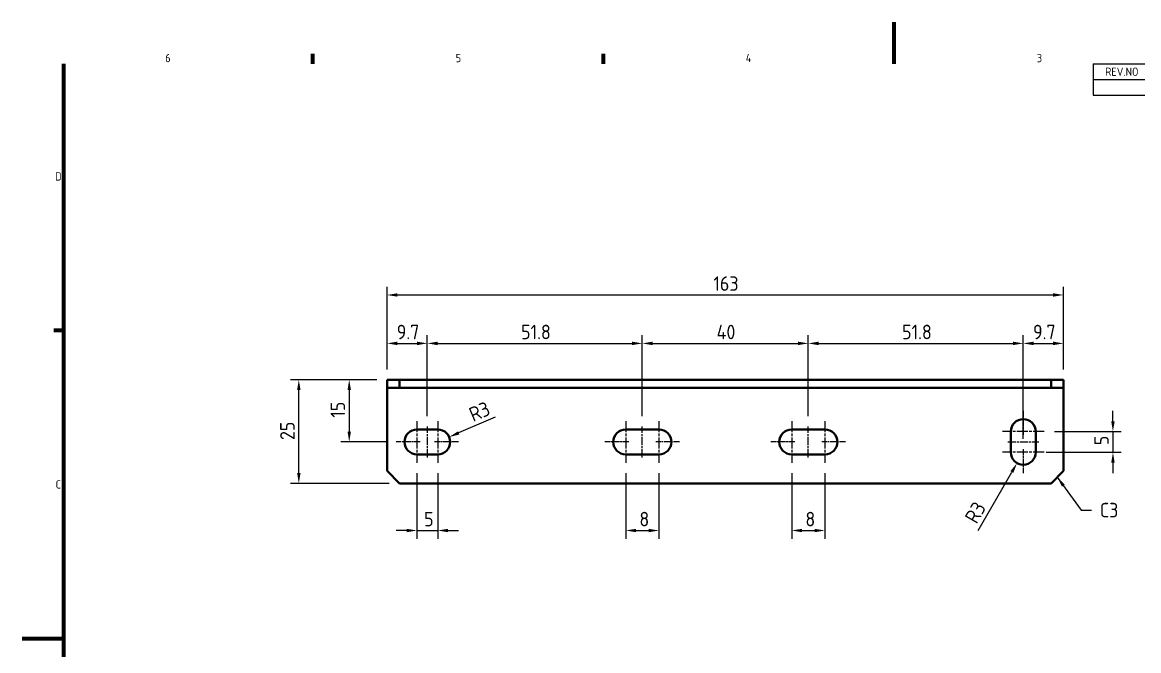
# Model space of a CAD drawing. Header units: millimetres. Extents: x 0 to 420, y 0 to 297.
# Drawn here: x 0 to 269, y 145.5 to 297 of the extents above; entities that cross this region are included whole.
import ezdxf

# ---------------------------------------------------------------- set-up
doc = ezdxf.new("R2010")
doc.units = ezdxf.units.MM
doc.linetypes.add('CHAIN', pattern=[0.3543, 0.2362, -0.0295, 0.0591, -0.0295])
doc.layers.get('0').update_dxf_attribs({"color": 3, "lineweight": 25})
for name, color, linetype, lineweight in [('가시적인 것(ISO)', 3, 'Continuous', 40), ('경계(ISO)', 7, 'Continuous', 70), ('기호(ISO)', 7, 'Continuous', 25), ('중심 표식(ISO)', 7, 'Continuous', 25), ('중심선(ISO)', 7, 'Continuous', 25), ('치수(ISO)', 7, 'Continuous', 25)]:
    doc.layers.add(name, color=color, linetype=linetype, lineweight=lineweight)
doc.styles.add('문자 텍스트_PSTEK_POSCO', font='isocp.shx')
doc.styles.add('치수 텍스트_PSTEK_POSCO', font='isocp.shx')
doc.dimstyles.new('치수_PSTEK_POSCO', dxfattribs={"dimtxt": 3.5, "dimasz": 2.5, "dimexe": 2, "dimexo": 2.5, "dimgap": 1, "dimtad": 1, "dimrnd": 1e-08, "dimdsep": 46, "dimtxsty": '치수 텍스트_PSTEK_POSCO', "dimcen": 0.09, "dimdle": 10, "dimclrd": 7, "dimclre": 7, "dimclrt": 2, "dimadec": 1, "dimazin": 2, "dimtfac": 1, "dimtmove": 0, "dimatfit": 3, "dimfxl": 0, "dimtolj": 1, "dimlwd": -1, "dimlwe": -1, "dimarcsym": 0})
doc.dimstyles.new('치수_PSTEK_POSCO$7', dxfattribs={"dimtxt": 3.5, "dimasz": 2.5, "dimexe": 2, "dimexo": 2.5, "dimgap": 1, "dimtad": 1, "dimrnd": 1e-08, "dimdsep": 46, "dimtxsty": '치수 텍스트_PSTEK_POSCO', "dimcen": 0.09, "dimdle": 10, "dimclrd": 7, "dimclre": 7, "dimclrt": 2, "dimadec": 1, "dimazin": 2, "dimtfac": 1, "dimtmove": 0, "dimatfit": 3, "dimfxl": 0, "dimtolj": 1, "dimlwd": -1, "dimlwe": -1, "dimarcsym": 0})

# ---------------------------------------------------------------- blocks, each defined once
blk = doc.blocks.new('경계 Default Border')
at = {"layer": '경계(ISO)'}
for p, q in [((70, 287), (70, 289.4)), ((140, 287), (140, 289.4)), ((10, 222.75), (7.6, 222.75))]:
    blk.add_line(p, q, dxfattribs=at)
at = {"layer": '경계(ISO)', "flags": 128}
for points in [[(210, 297), (210, 287)], [(10, 10), (10, 287)], [(0, 148.5), (10, 148.5)]]:
    blk.add_lwpolyline(points, dxfattribs=at)
at = {"layer": '경계(ISO)', "color": 2, "char_height": 2, "attachment_point": 7, "style": '문자 텍스트_PSTEK_POSCO'}
for s, insert in [('6', (34.43, 287.38)), ('5', (104.43, 287.38)), ('4', (174.32, 287.4)), ('3', (244.45, 287.38)), ('D', (7.92, 258.86)), ('C', (8.03, 184.61))]:
    blk.add_mtext(s, dxfattribs=dict(at, insert=insert))
blk = doc.blocks.new('리비전 내역')
at = {"layer": '기호(ISO)'}
for p, q in [((258, 287), (410, 287)), ((258, 287), (258, 283.22)), ((273, 287), (273, 283.22)), ((288, 287), (288, 283.22)), ((365, 287), (365, 283.22)), ((380, 287), (380, 283.22)), ((395, 287), (395, 283.22)), ((410, 287), (410, 283.22)), ((258, 283.22), (410, 283.22)), ((258, 283.22), (258, 279.44)), ((273, 283.22), (273, 279.44)), ((288, 283.22), (288, 279.44)), ((365, 283.22), (365, 279.44)), ((380, 283.22), (380, 279.44)), ((395, 283.22), (395, 279.44)), ((410, 283.22), (410, 279.44)), ((258, 279.44), (410, 279.44))]:
    blk.add_line(p, q, dxfattribs=at)
at = {"layer": '기호(ISO)', "color": 2, "char_height": 2, "attachment_point": 7, "style": '문자 텍스트_PSTEK_POSCO'}
for s, insert in [('REV.NO', (260.93, 284.09)), ('DATE', (277.15, 284.09)), ('DESCRIPTION OF REVISION', (309.71, 284.09)), ('DRA.BY', (367.68, 284.09)), ('CH.BY', (383.79, 284.09)), ('APP.BY', (397.68, 284.09))]:
    blk.add_mtext(s, dxfattribs=dict(at, insert=insert))
blk = doc.blocks.new('*D22')
at = {"layer": 'Defpoints', "color": 0}
for p in [(97.59, 219.6), (87.89, 210.85), (97.59, 199.6)]:
    blk.add_point(p, dxfattribs=at)
at = {"layer": '치수(ISO)', "color": 7}
for p, q in [((87.89, 213.35), (87.89, 221.6)), ((97.59, 202.1), (97.59, 221.6)), ((90.39, 219.6), (95.09, 219.6))]:
    blk.add_line(p, q, dxfattribs=at)
for points in [[(90.39, 220.02), (90.39, 219.18), (87.89, 219.6)], [(95.09, 220.02), (95.09, 219.18), (97.59, 219.6)]]:
    blk.add_solid(points, dxfattribs=at)
at = {"layer": '치수(ISO)', "color": 2, "insert": (90.21, 222.35), "char_height": 3.5, "attachment_point": 4, "style": '치수 텍스트_PSTEK_POSCO'}
blk.add_mtext('\\A1;9.7', dxfattribs=at)
blk = doc.blocks.new('*D23')
at = {"layer": 'Defpoints', "color": 0}
for p in [(149.39, 219.6), (97.59, 199.6), (149.39, 199.6)]:
    blk.add_point(p, dxfattribs=at)
at = {"layer": '치수(ISO)', "color": 7}
for p, q in [((97.59, 202.1), (97.59, 221.6)), ((149.39, 202.1), (149.39, 221.6)), ((100.09, 219.6), (146.89, 219.6))]:
    blk.add_line(p, q, dxfattribs=at)
for points in [[(100.09, 220.02), (100.09, 219.18), (97.59, 219.6)], [(146.89, 220.02), (146.89, 219.18), (149.39, 219.6)]]:
    blk.add_solid(points, dxfattribs=at)
at = {"layer": '치수(ISO)', "color": 2, "insert": (120.18, 222.35), "char_height": 3.5, "attachment_point": 4, "style": '치수 텍스트_PSTEK_POSCO'}
blk.add_mtext('\\A1;51.8', dxfattribs=at)
blk = doc.blocks.new('*D24')
at = {"layer": 'Defpoints', "color": 0}
for p in [(189.39, 219.6), (149.39, 199.6), (189.39, 199.6)]:
    blk.add_point(p, dxfattribs=at)
at = {"layer": '치수(ISO)', "color": 7}
for p, q in [((149.39, 202.1), (149.39, 221.6)), ((189.39, 202.1), (189.39, 221.6)), ((151.89, 219.6), (186.89, 219.6))]:
    blk.add_line(p, q, dxfattribs=at)
for points in [[(151.89, 220.02), (151.89, 219.18), (149.39, 219.6)], [(186.89, 220.02), (186.89, 219.18), (189.39, 219.6)]]:
    blk.add_solid(points, dxfattribs=at)
at = {"layer": '치수(ISO)', "color": 2, "insert": (167.3, 222.35), "char_height": 3.5, "attachment_point": 4, "style": '치수 텍스트_PSTEK_POSCO'}
blk.add_mtext('\\A1;40', dxfattribs=at)
blk = doc.blocks.new('*D25')
at = {"layer": 'Defpoints', "color": 0}
for p in [(241.19, 219.6), (189.39, 199.6), (241.19, 194.1)]:
    blk.add_point(p, dxfattribs=at)
at = {"layer": '치수(ISO)', "color": 7}
for p, q in [((189.39, 202.1), (189.39, 221.6)), ((241.19, 196.6), (241.19, 221.6)), ((191.89, 219.6), (238.69, 219.6))]:
    blk.add_line(p, q, dxfattribs=at)
for points in [[(191.89, 220.02), (191.89, 219.18), (189.39, 219.6)], [(238.69, 220.02), (238.69, 219.18), (241.19, 219.6)]]:
    blk.add_solid(points, dxfattribs=at)
at = {"layer": '치수(ISO)', "color": 2, "insert": (211.98, 222.35), "char_height": 3.5, "attachment_point": 4, "style": '치수 텍스트_PSTEK_POSCO'}
blk.add_mtext('\\A1;51.8', dxfattribs=at)
blk = doc.blocks.new('*D26')
at = {"layer": 'Defpoints', "color": 0}
for p in [(250.89, 219.6), (250.89, 210.85), (241.19, 194.1)]:
    blk.add_point(p, dxfattribs=at)
at = {"layer": '치수(ISO)', "color": 7}
for p, q in [((241.19, 196.6), (241.19, 221.6)), ((250.89, 213.35), (250.89, 221.6)), ((243.69, 219.6), (248.39, 219.6))]:
    blk.add_line(p, q, dxfattribs=at)
for points in [[(243.69, 220.02), (243.69, 219.18), (241.19, 219.6)], [(248.39, 220.02), (248.39, 219.18), (250.89, 219.6)]]:
    blk.add_solid(points, dxfattribs=at)
at = {"layer": '치수(ISO)', "color": 2, "insert": (243.53, 222.35), "char_height": 3.5, "attachment_point": 4, "style": '치수 텍스트_PSTEK_POSCO'}
blk.add_mtext('\\A1;9.7', dxfattribs=at)
blk = doc.blocks.new('*D27')
at = {"layer": 'Defpoints', "color": 0}
for p in [(250.89, 231.27), (87.89, 210.85), (250.89, 210.85)]:
    blk.add_point(p, dxfattribs=at)
at = {"layer": '치수(ISO)', "color": 7}
for p, q in [((87.89, 213.35), (87.89, 233.27)), ((250.89, 213.35), (250.89, 233.27)), ((90.39, 231.27), (248.39, 231.27))]:
    blk.add_line(p, q, dxfattribs=at)
for points in [[(90.39, 231.69), (90.39, 230.86), (87.89, 231.27)], [(248.39, 231.69), (248.39, 230.86), (250.89, 231.27)]]:
    blk.add_solid(points, dxfattribs=at)
at = {"layer": '치수(ISO)', "color": 2, "insert": (166.52, 234.02), "char_height": 3.5, "attachment_point": 4, "style": '치수 텍스트_PSTEK_POSCO'}
blk.add_mtext('\\A1;163', dxfattribs=at)
blk = doc.blocks.new('*D28')
at = {"layer": 'Defpoints', "color": 0}
for p in [(95.09, 190.85), (100.09, 190.85), (100.09, 174.5)]:
    blk.add_point(p, dxfattribs=at)
at = {"layer": '치수(ISO)', "color": 7}
for p, q in [((95.09, 188.35), (95.09, 172.5)), ((100.09, 188.35), (100.09, 172.5)), ((92.59, 174.5), (90.09, 174.5)), ((95.09, 174.5), (100.09, 174.5)), ((102.59, 174.5), (105.09, 174.5))]:
    blk.add_line(p, q, dxfattribs=at)
for points in [[(92.59, 174.91), (92.59, 174.08), (95.09, 174.5)], [(102.59, 174.91), (102.59, 174.08), (100.09, 174.5)]]:
    blk.add_solid(points, dxfattribs=at)
at = {"layer": '치수(ISO)', "color": 2, "insert": (96.82, 177.25), "char_height": 3.5, "attachment_point": 4, "style": '치수 텍스트_PSTEK_POSCO'}
blk.add_mtext('\\A1;5', dxfattribs=at)
blk = doc.blocks.new('*D29')
at = {"layer": 'Defpoints', "color": 0}
for p in [(145.39, 190.85), (153.39, 190.85), (153.39, 174.5)]:
    blk.add_point(p, dxfattribs=at)
at = {"layer": '치수(ISO)', "color": 7}
for p, q in [((145.39, 188.35), (145.39, 172.5)), ((153.39, 188.35), (153.39, 172.5)), ((147.89, 174.5), (150.89, 174.5))]:
    blk.add_line(p, q, dxfattribs=at)
for points in [[(147.89, 174.91), (147.89, 174.08), (145.39, 174.5)], [(150.89, 174.91), (150.89, 174.08), (153.39, 174.5)]]:
    blk.add_solid(points, dxfattribs=at)
at = {"layer": '치수(ISO)', "color": 2, "insert": (148.69, 177.25), "char_height": 3.5, "attachment_point": 4, "style": '치수 텍스트_PSTEK_POSCO'}
blk.add_mtext('\\A1;8', dxfattribs=at)
blk = doc.blocks.new('*D30')
at = {"layer": 'Defpoints', "color": 0}
for p in [(246.19, 198.35), (244.19, 193.35), (262.79, 193.35)]:
    blk.add_point(p, dxfattribs=at)
at = {"layer": '치수(ISO)', "color": 7}
for p, q in [((262.79, 200.85), (262.79, 203.35)), ((248.69, 198.35), (264.79, 198.35)), ((262.79, 198.35), (262.79, 193.35)), ((246.69, 193.35), (264.79, 193.35)), ((262.79, 190.85), (262.79, 188.35))]:
    blk.add_line(p, q, dxfattribs=at)
for points in [[(262.38, 200.85), (263.21, 200.85), (262.79, 198.35)], [(262.38, 190.85), (263.21, 190.85), (262.79, 193.35)]]:
    blk.add_solid(points, dxfattribs=at)
at = {"layer": '치수(ISO)', "color": 2, "insert": (260.04, 195.08), "char_height": 3.5, "attachment_point": 4, "rotation": 90, "style": '치수 텍스트_PSTEK_POSCO'}
blk.add_mtext('\\A1;5', dxfattribs=at)
blk = doc.blocks.new('*D31')
at = {"layer": 'Defpoints', "color": 0}
for p in [(87.89, 210.85), (78.77, 195.85), (90.09, 195.85)]:
    blk.add_point(p, dxfattribs=at)
at = {"layer": '치수(ISO)', "color": 7}
for p, q in [((85.39, 210.85), (76.77, 210.85)), ((78.77, 208.35), (78.77, 198.35)), ((87.59, 195.85), (76.77, 195.85))]:
    blk.add_line(p, q, dxfattribs=at)
for points in [[(78.36, 208.35), (79.19, 208.35), (78.77, 210.85)], [(78.36, 198.35), (79.19, 198.35), (78.77, 195.85)]]:
    blk.add_solid(points, dxfattribs=at)
at = {"layer": '치수(ISO)', "color": 2, "insert": (76.02, 201.7), "char_height": 3.5, "attachment_point": 4, "rotation": 90, "style": '치수 텍스트_PSTEK_POSCO'}
blk.add_mtext('\\A1;15', dxfattribs=at)
blk = doc.blocks.new('*D32')
at = {"layer": 'Defpoints', "color": 0}
for p in [(66.62, 210.85), (87.89, 210.85), (90.89, 185.85)]:
    blk.add_point(p, dxfattribs=at)
at = {"layer": '치수(ISO)', "color": 7}
for p, q in [((85.39, 210.85), (64.62, 210.85)), ((66.62, 188.35), (66.62, 208.35)), ((88.39, 185.85), (64.62, 185.85))]:
    blk.add_line(p, q, dxfattribs=at)
for points in [[(66.21, 208.35), (67.04, 208.35), (66.62, 210.85)], [(66.21, 188.35), (67.04, 188.35), (66.62, 185.85)]]:
    blk.add_solid(points, dxfattribs=at)
at = {"layer": '치수(ISO)', "color": 2, "insert": (63.87, 196.31), "char_height": 3.5, "attachment_point": 4, "rotation": 90, "style": '치수 텍스트_PSTEK_POSCO'}
blk.add_mtext('\\A1;25', dxfattribs=at)
blk = doc.blocks.new('*D33')
at = {"layer": 'Defpoints', "color": 0}
for p in [(102.85, 197.04), (100.09, 195.85)]:
    blk.add_point(p, dxfattribs=at)
at = {"layer": '치수(ISO)', "color": 7}
blk.add_line((113.95, 201.81), (105.14, 198.02), dxfattribs=at)
blk.add_solid([(104.98, 198.41), (105.31, 197.64), (102.85, 197.04)], dxfattribs=at)
at = {"layer": '치수(ISO)', "color": 2, "insert": (107.95, 202.23), "char_height": 3.5, "attachment_point": 4, "rotation": 23.2667, "style": '치수 텍스트_PSTEK_POSCO'}
blk.add_mtext('\\A1;R3', dxfattribs=at)
blk = doc.blocks.new('*D34')
at = {"layer": 'Defpoints', "color": 0}
for p in [(241.19, 193.35), (239.69, 190.75)]:
    blk.add_point(p, dxfattribs=at)
at = {"layer": '치수(ISO)', "color": 7}
blk.add_line((230.32, 174.52), (238.44, 188.59), dxfattribs=at)
blk.add_solid([(238.08, 188.8), (238.8, 188.38), (239.69, 190.75)], dxfattribs=at)
at = {"layer": '치수(ISO)', "color": 2, "insert": (228.44, 176.76), "char_height": 3.5, "attachment_point": 4, "rotation": 60, "style": '치수 텍스트_PSTEK_POSCO'}
blk.add_mtext('\\A1;R3', dxfattribs=at)
blk = doc.blocks.new('*D40')
at = {"layer": 'Defpoints', "color": 0}
for p in [(185.39, 190.85), (193.39, 190.85), (193.39, 174.5)]:
    blk.add_point(p, dxfattribs=at)
at = {"layer": '치수(ISO)', "color": 7}
for p, q in [((185.39, 188.35), (185.39, 172.5)), ((193.39, 188.35), (193.39, 172.5)), ((187.89, 174.5), (190.89, 174.5))]:
    blk.add_line(p, q, dxfattribs=at)
for points in [[(187.89, 174.91), (187.89, 174.08), (185.39, 174.5)], [(190.89, 174.91), (190.89, 174.08), (193.39, 174.5)]]:
    blk.add_solid(points, dxfattribs=at)
at = {"layer": '치수(ISO)', "color": 2, "insert": (188.69, 177.25), "char_height": 3.5, "attachment_point": 4, "style": '치수 텍스트_PSTEK_POSCO'}
blk.add_mtext('\\A1;8', dxfattribs=at)

msp = doc.modelspace()

# ---------------------------------------------------------------- linework, layer by layer
at = {"layer": '가시적인 것(ISO)'}
for p, q in [((90.891, 210.851), (87.891, 210.851)), ((87.891, 210.851), (87.891, 208.851)), ((90.891, 208.851), (90.891, 210.851)), ((247.891, 210.851), (90.891, 210.851)), ((250.891, 210.851), (247.891, 210.851)), ((247.891, 210.851), (247.891, 208.851)), ((250.891, 208.851), (250.891, 210.851)), ((87.891, 208.851), (90.891, 208.851)), ((87.891, 208.851), (87.891, 206.851)), ((247.891, 208.851), (90.891, 208.851)), ((247.891, 208.851), (250.891, 208.851)), ((250.891, 208.851), (250.891, 206.851)), ((87.891, 188.851), (87.891, 206.851)), ((250.891, 206.851), (250.891, 188.851)), ((95.091, 198.851), (100.091, 198.851)), ((145.391, 198.851), (153.391, 198.851)), ((185.391, 198.851), (193.391, 198.851)), ((238.191, 193.351), (238.191, 198.351)), ((244.191, 198.351), (244.191, 193.351)), ((100.091, 192.851), (95.091, 192.851)), ((153.391, 192.851), (145.391, 192.851)), ((193.391, 192.851), (185.391, 192.851)), ((90.891, 185.851), (87.891, 188.851)), ((250.891, 188.851), (247.891, 185.851)), ((247.891, 185.851), (90.891, 185.851))]:
    msp.add_line(p, q, dxfattribs=at)
for centre, start, end in [((241.191, 198.351), 0, 180), ((95.091, 195.851), 90, 270), ((100.091, 195.851), 270, 90), ((145.391, 195.851), 90, 270), ((153.391, 195.851), 270, 90), ((185.391, 195.851), 90, 270), ((193.391, 195.851), 270, 90), ((241.191, 193.351), 180, 0)]:
    msp.add_arc(centre, 3, start, end, dxfattribs=at)
at = {"layer": '중심 표식(ISO)', "linetype": 'CHAIN', "ltscale": 6.389343}
for p, q in [((241.191, 203.351), (241.191, 197.601)), ((95.841, 195.851), (90.091, 195.851)), ((105.091, 195.851), (99.341, 195.851)), ((146.141, 195.851), (140.391, 195.851)), ((158.391, 195.851), (152.641, 195.851)), ((186.141, 195.851), (180.391, 195.851)), ((198.391, 195.851), (192.641, 195.851)), ((241.191, 194.101), (241.191, 188.351))]:
    msp.add_line(p, q, dxfattribs=at)
at = {"layer": '중심 표식(ISO)', "linetype": 'CHAIN', "ltscale": 11.111974}
for p, q in [((95.091, 200.851), (95.091, 190.851)), ((100.091, 200.851), (100.091, 190.851)), ((145.391, 200.851), (145.391, 190.851)), ((153.391, 200.851), (153.391, 190.851)), ((185.391, 200.851), (185.391, 190.851)), ((193.391, 200.851), (193.391, 190.851)), ((246.191, 198.351), (236.191, 198.351)), ((246.191, 193.351), (236.191, 193.351))]:
    msp.add_line(p, q, dxfattribs=at)
at = {"layer": '중심선(ISO)', "linetype": 'CHAIN', "ltscale": 8.333956}
for p, q in [((97.591, 192.101), (97.591, 199.601)), ((149.391, 192.101), (149.391, 199.601)), ((189.391, 192.101), (189.391, 199.601)), ((237.441, 195.851), (244.941, 195.851))]:
    msp.add_line(p, q, dxfattribs=at)

# ---------------------------------------------------------------- block references
msp.add_blockref('경계 Default Border', (0, 0))
at = {"layer": '기호(ISO)'}
msp.add_blockref('리비전 내역', (0, 0), dxfattribs=at)

# ---------------------------------------------------------------- texts
at = {"layer": '기호(ISO)', "color": 2, "insert": (259.632, 179.414), "char_height": 3.5, "attachment_point": 4, "style": '치수 텍스트_PSTEK_POSCO'}
msp.add_mtext('{C3}', dxfattribs=at)

# ---------------------------------------------------------------- dimensions: what is measured, and where the dimension line sits
at = {"layer": '치수(ISO)', "color": 7}
for base, p1, p2, angle, override, picture, middle in [((250.891, 231.273), (87.891, 210.851), (250.891, 210.851), 180, {"dimdec": 2, "dimtp": 0, "dimtm": 0, "dimtdec": 2, "dimtofl": 0, "dimatfit": 1}, '*D27', (169.391, 231.273)), ((97.591, 219.601), (87.891, 210.851), (97.591, 199.601), 180, {"dimdec": 2, "dimtp": 0, "dimtm": 0, "dimtdec": 2, "dimtofl": 0, "dimatfit": 1}, '*D22', (92.731, 219.601)), ((149.391, 219.601), (97.591, 199.601), (149.391, 199.601), 180, {"dimdec": 2, "dimtp": 0, "dimtm": 0, "dimtdec": 2, "dimtofl": 0, "dimatfit": 1}, '*D23', (123.501, 219.601)), ((189.391, 219.601), (149.391, 199.601), (189.391, 199.601), 180, {"dimdec": 2, "dimtp": 0, "dimtm": 0, "dimtdec": 2, "dimtofl": 0, "dimatfit": 1}, '*D24', (169.401, 219.601)), ((241.191, 219.601), (189.391, 199.601), (241.191, 194.101), 180, {"dimdec": 2, "dimtp": 0, "dimtm": 0, "dimtdec": 2, "dimtofl": 0, "dimatfit": 1}, '*D25', (215.301, 219.601)), ((250.891, 219.601), (241.191, 194.101), (250.891, 210.851), 180, {"dimdec": 2, "dimtp": 0, "dimtm": 0, "dimtdec": 2, "dimtofl": 0, "dimatfit": 1}, '*D26', (246.051, 219.601)), ((66.622, 210.851), (90.891, 185.851), (87.891, 210.851), 90, {"dimdec": 2, "dimtp": 0, "dimtm": 0, "dimtdec": 2, "dimtofl": 0, "dimatfit": 1}, '*D32', (66.622, 198.351)), ((78.774, 195.851), (87.891, 210.851), (90.091, 195.851), 90, {"dimdec": 2, "dimtp": 0, "dimtm": 0, "dimtdec": 2, "dimtofl": 0, "dimatfit": 1}, '*D31', (78.774, 203.351)), ((262.794, 193.351), (246.191, 198.351), (244.191, 193.351), 90, {"dimdec": 2, "dimtp": 0, "dimtm": 0, "dimtdec": 2, "dimtofl": 1, "dimatfit": 1}, '*D30', (262.794, 195.851)), ((100.091, 174.496), (95.091, 190.851), (100.091, 190.851), 180, {"dimdec": 2, "dimtp": 0, "dimtm": 0, "dimtdec": 2, "dimtofl": 1, "dimatfit": 1}, '*D28', (97.591, 174.496)), ((153.391, 174.496), (145.391, 190.851), (153.391, 190.851), 180, {"dimdec": 2, "dimtp": 0, "dimtm": 0, "dimtdec": 2, "dimtofl": 0, "dimatfit": 1}, '*D29', (149.391, 174.496)), ((193.391, 174.496), (185.391, 190.851), (193.391, 190.851), 180, {"dimdec": 2, "dimtp": 0, "dimtm": 0, "dimtdec": 2, "dimtofl": 0, "dimatfit": 1}, '*D40', (189.391, 174.496))]:
    dim = msp.add_linear_dim(base=base, p1=p1, p2=p2, angle=angle, dimstyle='치수_PSTEK_POSCO', override=override, dxfattribs=at)
    dim.commit()
    dim.dimension.update_dxf_attribs({"geometry": picture, "text_midpoint": middle, "dimtype": 160})
for center, mpoint, picture, middle in [((100.091, 195.851), (102.847, 197.036), '*D33', (111.036, 200.557)), ((241.191, 193.351), (239.691, 190.753), '*D34', (231.907, 177.271))]:
    dim = msp.add_radius_dim(center=center, mpoint=mpoint, dimstyle='치수_PSTEK_POSCO', override={"dimdec": 2, "dimcen": 0, "dimtp": 0, "dimtm": 0, "dimtdec": 2, "dimtofl": 0}, dxfattribs=at)
    dim.commit()
    dim.dimension.update_dxf_attribs({"geometry": picture, "text_midpoint": middle, "dimtype": 164})

# ---------------------------------------------------------------- leaders
at = {"layer": '기호(ISO)', "color": 7, "annotation_type": 0, "has_hookline": 1, "hookline_direction": 0, "text_width": 4.158}
msp.add_leader([(249.391, 187.351), (255.132, 179.414), (257.632, 179.414)], dimstyle='치수_PSTEK_POSCO$7', override={"dimtad": 0}, dxfattribs=at)

doc.saveas('drawing.dxf')
